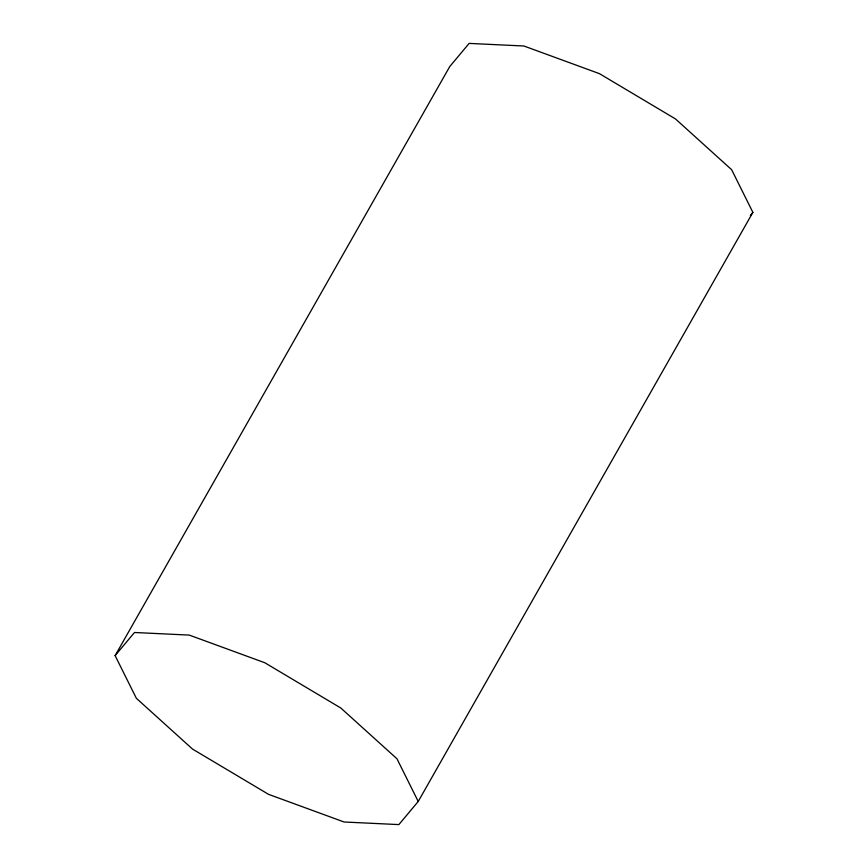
<?xml version="1.0" encoding="UTF-8"?>
<svg xmlns="http://www.w3.org/2000/svg" width="868" height="868" viewBox="0 0 868 868"><rect width="100%" height="100%" fill="white"/><g stroke="black" fill="none" stroke-linecap="round" stroke-linejoin="round"><path stroke-width="1.3" d="M115.118 655.622L449.776 66.532L469.132 43.4L523.914 46.004L599.441 73.65L675.478 118.927L731.637 169.705L752.881 212.378L418.224 801.468L398.868 824.6L344.086 821.996L268.559 794.35L192.522 749.073L136.363 698.295L115.118 655.622L134.486 632.49L189.267 635.094L264.794 662.74L340.82 708.017L396.98 758.795L418.224 801.468M750.353 215.394L752.881 212.378"/></g></svg>
